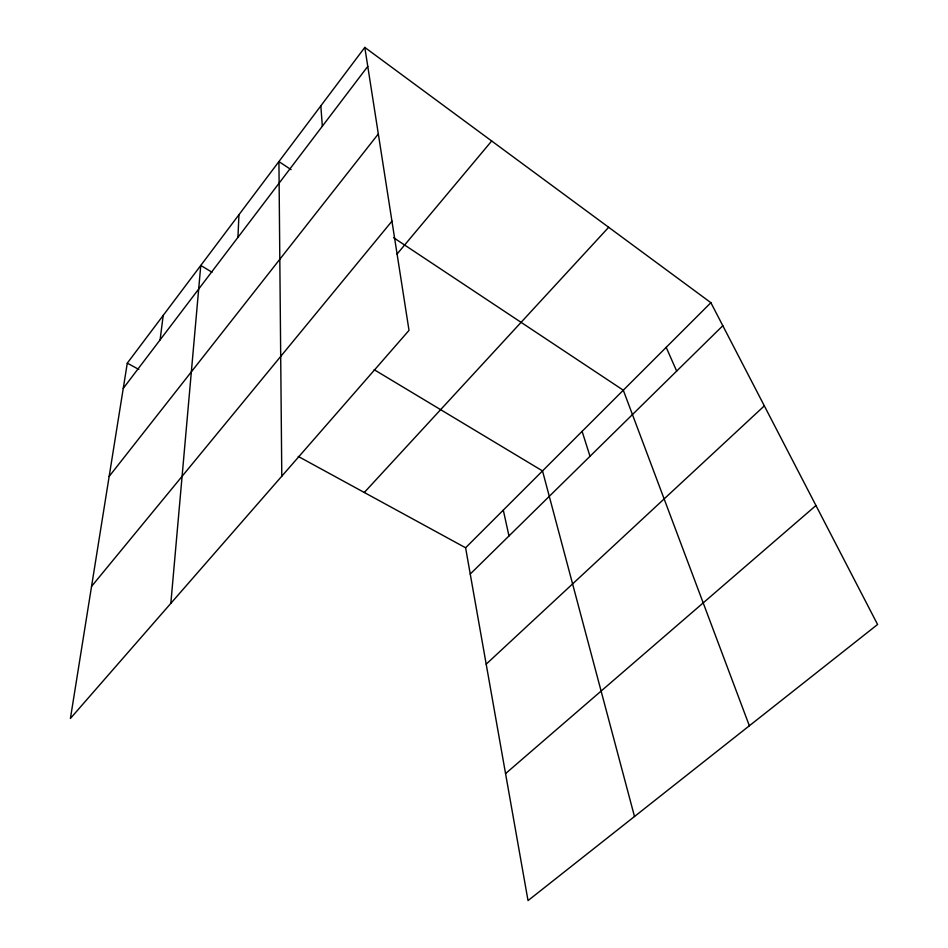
<?xml version="1.0" encoding="UTF-8"?>
<svg xmlns="http://www.w3.org/2000/svg" width="948" height="948" viewBox="0 0 948 948"><rect width="100%" height="100%" fill="white"/><g stroke="black" fill="none" stroke-linecap="round" stroke-linejoin="round"><path stroke-width="1.42" d="M237.948 237.356L238.943 214.722M170.83 603.366L200.775 265.464L212.008 272.218M160.094 339.882L163.198 315.411M127.293 363.143L70.413 718.454L409.015 330.39L364.802 47.4L127.293 363.143L138.823 369.436M123.252 388.384L367.777 66.396M109.162 476.417L378.323 133.929M91.553 586.397L391.951 221.168M397.046 254.064L491.692 140.991M364.293 492.486L608.675 227.295M710.881 302.685L877.587 624.495L528.024 900.6L465.598 547.778L710.881 302.685L364.802 47.4M470.244 574.038L722.814 325.721M486.194 664.157L764.337 405.863M505.557 773.592L815.955 505.509M298.229 456.426L465.598 547.778M374.176 369.708L542.517 470.919L634.496 816.512M291.095 169.656L278.925 161.575L281.793 476.192M393.61 237.711L623.298 390.209L749.358 725.777M666.183 347.347L676.671 371.083M582.108 431.364L590.011 456.284M503.293 510.095L508.969 535.964M320.827 105.868L322.344 126.226"/></g></svg>
